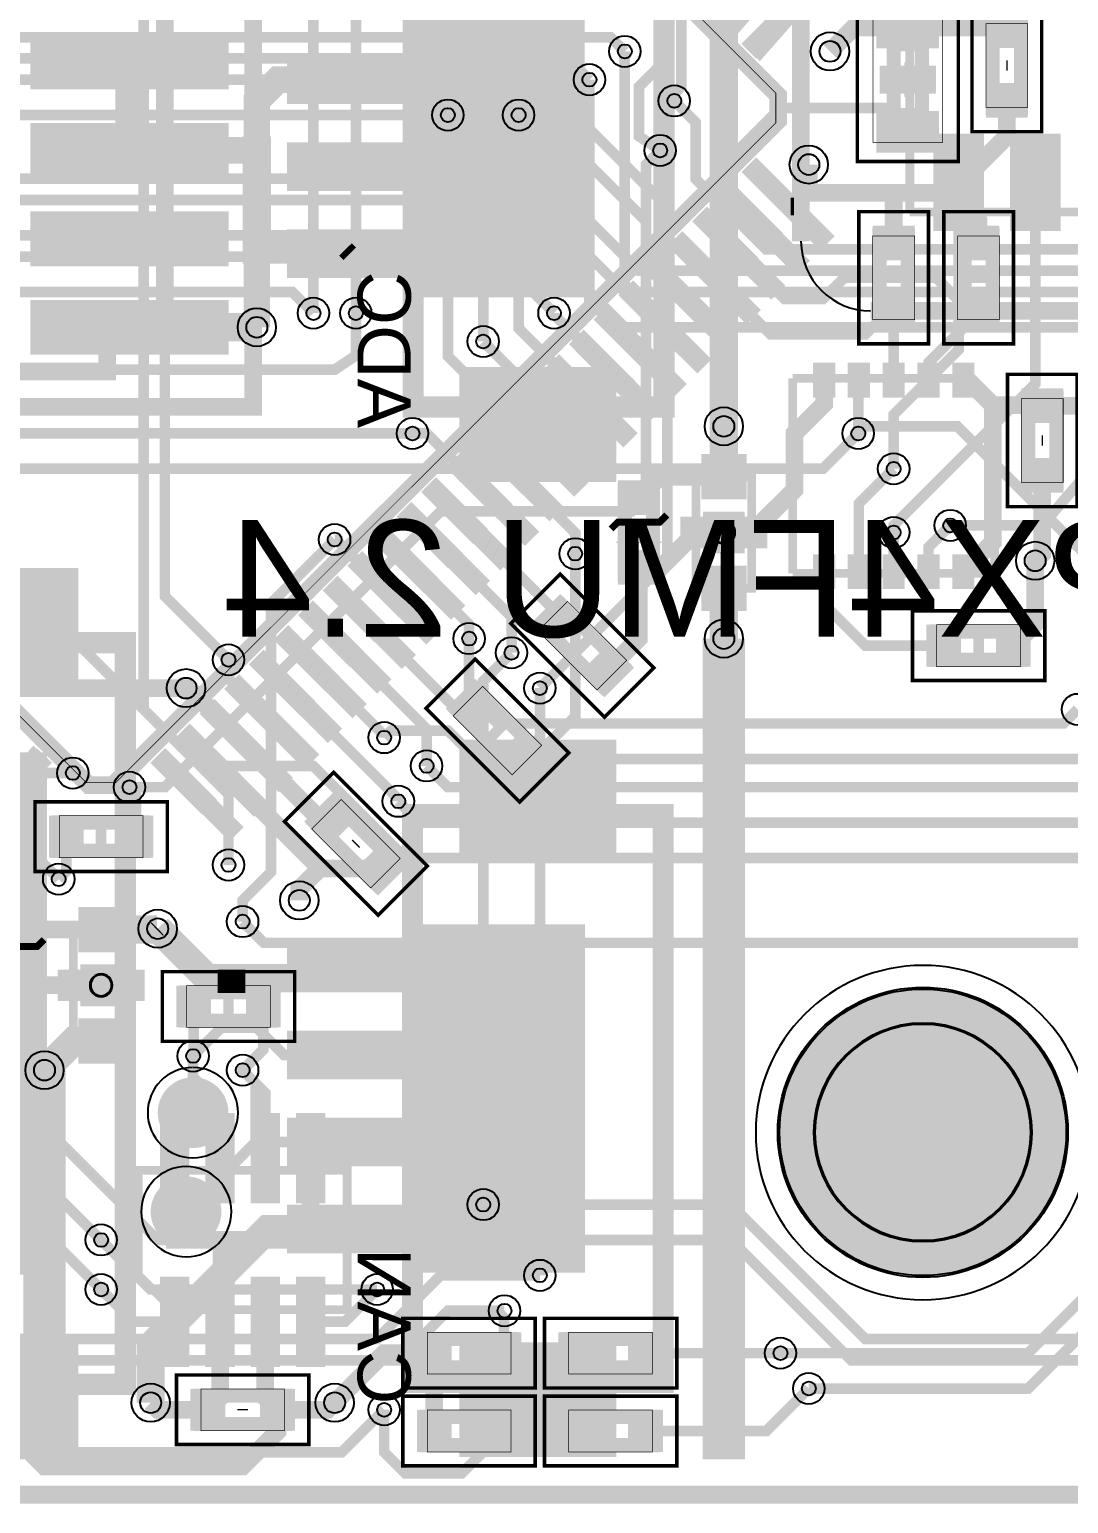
# Model space of a CAD drawing. Extents: x -347 to 2944, y -33 to 1648.
# Drawn here: x 1464 to 2051, y -5 to 828 of the extents above; entities that cross this region are included whole.
import ezdxf

# ---------------------------------------------------------------- set-up
doc = ezdxf.new("R2010")
doc.units = 9
for name, color, linetype, true_color in [('BoardOutline', 7, 'Continuous', 0xff00ff), ('BottomLayer', 7, 'Continuous', 0x0000ff), ('BottomPasteMaskLayer', 7, 'Continuous', 0x800000), ('BottomSilkLayer', 7, 'Continuous', 0x808000), ('BottomSolderMaskLayer', 7, 'Continuous', 0xaa00ff), ('Document', 7, 'Continuous', 0xffffff), ('Hole', 7, 'Continuous', 0x222222), ('Inner2', 7, 'Continuous', 0x008000), ('Inner3', 7, 'Continuous', 0x00ff00), ('Inner4', 7, 'Continuous', 0x000080), ('Multi-Layer', 7, 'Continuous', 0xc0c0c0), ('TopLayer', 7, 'Continuous', 0xff0000), ('TopPasteMaskLayer', 7, 'Continuous', 0x808080), ('TopSilkLayer', 7, 'Continuous', 0xffff00), ('TopSolderMaskLayer', 7, 'Continuous', 0x800080)]:
    doc.layers.add(name, color=color, linetype=linetype, true_color=true_color)
doc.styles.get("Standard").update_dxf_attribs({"font": 'arial.ttf'})

msp = doc.modelspace()

# ---------------------------------------------------------------- hatches: boundary and pattern name
at = {"layer": 'BottomLayer'}
for points in [[(1575, 795.5), (1465, 795.5), (1465, 824.5), (1575, 824.5)], [(1680, 813.78), (1680, 786.22), (1609.13, 786.22), (1609.13, 813.78)], [(1575, 745.5), (1465, 745.5), (1465, 774.5), (1575, 774.5)], [(1974.91, 716.34), (1974.91, 767.52), (2002.47, 767.52), (2002.47, 716.34)], [(2018.22, 716.34), (2018.22, 767.52), (2045.78, 767.52), (2045.78, 716.34)], [(1680, 764.57), (1680, 737.01), (1609.13, 737.01), (1609.13, 764.57)], [(1575, 695.5), (1465, 695.5), (1465, 724.5), (1575, 724.5)], [(1680, 715.35), (1680, 687.79), (1609.13, 687.79), (1609.13, 715.35)], [(1575, 645.5), (1465, 645.5), (1465, 674.5), (1575, 674.5)], [(1794.17, 573.62), (1707.56, 573.62), (1707.56, 636.62), (1794.17, 636.62)], [(1490.16, 460), (1403.56, 460), (1403.56, 522.99), (1490.16, 522.99)], [(1794.17, 362.78), (1707.56, 362.78), (1707.56, 425.77), (1794.17, 425.77)], [(1680, 311.6), (1680, 284.04), (1609.13, 284.04), (1609.13, 311.6)], [(1680, 262.39), (1680, 234.83), (1609.13, 234.83), (1609.13, 262.39)], [(1556, 196), (1553.59, 196.15), (1551.21, 196.58), (1548.9, 197.3), (1546.7, 198.29), (1544.64, 199.54), (1542.73, 201.03), (1541.03, 202.74), (1539.54, 204.64), (1538.29, 206.71), (1537.3, 208.91), (1536.58, 211.21), (1536.14, 213.59), (1536, 216), (1536, 216), (1536.14, 218.41), (1536.58, 220.79), (1537.3, 223.09), (1538.29, 225.29), (1539.54, 227.36), (1541.03, 229.26), (1542.73, 230.97), (1544.64, 232.46), (1546.7, 233.71), (1548.9, 234.7), (1551.21, 235.42), (1553.59, 235.85), (1556, 236), (1556, 236), (1558.41, 235.85), (1560.78, 235.42), (1563.09, 234.7), (1565.29, 233.71), (1567.36, 232.46), (1569.26, 230.97), (1570.97, 229.26), (1572.46, 227.36), (1573.71, 225.29), (1574.7, 223.09), (1575.42, 220.79), (1575.85, 218.41), (1576, 216), (1576, 216), (1575.85, 213.59), (1575.42, 211.21), (1574.7, 208.91), (1573.71, 206.71), (1572.46, 204.64), (1570.97, 202.74), (1569.26, 201.03), (1567.36, 199.54), (1565.29, 198.29), (1563.09, 197.3), (1560.78, 196.58), (1558.41, 196.15), (1556, 196)], [(1680, 213.17), (1680, 185.61), (1609.13, 185.61), (1609.13, 213.17)], [(1552, 180), (1554.41, 179.85), (1556.78, 179.42), (1559.09, 178.7), (1561.29, 177.71), (1563.36, 176.46), (1565.26, 174.97), (1566.97, 173.26), (1568.46, 171.36), (1569.71, 169.29), (1570.7, 167.09), (1571.42, 164.79), (1571.85, 162.41), (1572, 160), (1572, 160), (1571.85, 157.59), (1571.42, 155.21), (1570.7, 152.91), (1569.71, 150.71), (1568.46, 148.64), (1566.97, 146.74), (1565.26, 145.03), (1563.36, 143.54), (1561.29, 142.29), (1559.09, 141.3), (1556.78, 140.58), (1554.41, 140.15), (1552, 140), (1552, 140), (1549.59, 140.15), (1547.21, 140.58), (1544.9, 141.3), (1542.7, 142.29), (1540.64, 143.54), (1538.73, 145.03), (1537.03, 146.74), (1535.54, 148.64), (1534.29, 150.71), (1533.3, 152.91), (1532.58, 155.21), (1532.14, 157.59), (1532, 160), (1532, 160), (1532.14, 162.41), (1532.58, 164.79), (1533.3, 167.09), (1534.29, 169.29), (1535.54, 171.36), (1537.03, 173.26), (1538.73, 174.97), (1540.64, 176.46), (1542.7, 177.71), (1544.9, 178.7), (1547.21, 179.42), (1549.59, 179.85), (1552, 180)], [(1680, 163.96), (1680, 136.4), (1609.13, 136.4), (1609.13, 163.96)], [(1490.16, 21.02), (1403.56, 21.02), (1403.56, 84), (1490.16, 84)], [(1794.17, 22.23), (1707.56, 22.23), (1707.56, 85.22), (1794.17, 85.22)]]:
    msp.add_hatch(color=256, dxfattribs=at).paths.add_polyline_path(points)
at = {"layer": 'BottomPasteMaskLayer'}
for points in [[(1575, 795.5), (1465, 795.5), (1465, 824.5), (1575, 824.5)], [(1575, 745.5), (1465, 745.5), (1465, 774.5), (1575, 774.5)], [(1974.91, 716.34), (1974.91, 767.52), (2002.47, 767.52), (2002.47, 716.34)], [(2018.22, 716.34), (2018.22, 767.52), (2045.78, 767.52), (2045.78, 716.34)], [(1575, 695.5), (1465, 695.5), (1465, 724.5), (1575, 724.5)], [(1575, 645.5), (1465, 645.5), (1465, 674.5), (1575, 674.5)], [(1794.17, 573.62), (1707.56, 573.62), (1707.56, 636.62), (1794.17, 636.62)], [(1490.16, 460), (1403.56, 460), (1403.56, 522.99), (1490.16, 522.99)], [(1794.17, 362.78), (1707.56, 362.78), (1707.56, 425.77), (1794.17, 425.77)], [(1490.16, 21.02), (1403.56, 21.02), (1403.56, 84), (1490.16, 84)], [(1794.17, 22.23), (1707.56, 22.23), (1707.56, 85.22), (1794.17, 85.22)]]:
    msp.add_hatch(color=256, dxfattribs=at).paths.add_polyline_path(points)
at = {"layer": 'BottomSolderMaskLayer'}
for points in [[(1576, 794.5), (1464, 794.5), (1464, 825.5), (1576, 825.5)], [(1576, 744.5), (1464, 744.5), (1464, 775.5), (1576, 775.5)], [(1974.37, 714.48), (1974.37, 769.38), (2003.01, 769.38), (2003.01, 714.48)], [(2017.68, 714.48), (2017.68, 769.38), (2046.32, 769.38), (2046.32, 714.48)], [(1576, 694.5), (1464, 694.5), (1464, 725.5), (1576, 725.5)], [(1576, 644.5), (1464, 644.5), (1464, 675.5), (1576, 675.5)], [(1795.16, 572.62), (1706.56, 572.62), (1706.56, 637.62), (1795.16, 637.62)], [(1844.18, 532.17), (1844.18, 555.83), (1867.83, 555.83), (1867.83, 532.17)], [(1491.16, 458.99), (1402.56, 458.99), (1402.56, 523.99), (1491.16, 523.99)], [(1795.16, 361.78), (1706.56, 361.78), (1706.56, 426.77), (1795.16, 426.77)], [(1492.17, 276.18), (1492.17, 299.83), (1515.82, 299.83), (1515.82, 276.18)], [(1886.47, 204.85, 1), (2050.53, 204.85, 1)], [(1491.16, 20.01), (1402.56, 20.01), (1402.56, 85), (1491.16, 85)], [(1795.16, 21.22), (1706.56, 21.22), (1706.56, 86.22), (1795.16, 86.22)]]:
    msp.add_hatch(color=256, dxfattribs=at).paths.add_polyline_path(points)
at = {"layer": 'Document'}
for points in [[(1683.93, 923.03), (1683.93, 676.97), (1777.24, 676.97), (1777.24, 923.03)], [(1860.34, 825.76), (1889.56, 854.98), (1881.21, 863.34), (1851.98, 834.11)], [(1874.26, 811.84), (1903.48, 841.06), (1895.13, 849.42), (1865.9, 820.19)], [(2028, 824), (2028, 836), (2004, 836), (2004, 824)], [(1972, 816), (1972, 828), (1948, 828), (1948, 816)], [(1972, 816), (1972, 828), (1948, 828), (1948, 816)], [(1976, 792), (1976, 808), (1944, 808), (1944, 792)], [(1971.81, 792.13), (1971.81, 807.87), (1948.19, 807.87), (1948.19, 792.13)], [(2028, 780), (2028, 792), (2004, 792), (2004, 780)], [(1972, 772), (1972, 784), (1948, 784), (1948, 772)], [(1895.13, 718.58), (1903.48, 726.93), (1874.26, 756.16), (1865.9, 747.8)], [(1881.21, 704.66), (1889.56, 713.01), (1860.34, 742.24), (1851.98, 733.89)], [(1867.29, 690.74), (1875.64, 699.1), (1846.42, 728.32), (1838.06, 719.96)], [(1853.37, 676.82), (1861.72, 685.17), (1832.5, 714.4), (1824.15, 706.05)], [(1964, 704), (1964, 716), (1940, 716), (1940, 704)], [(2012, 704), (2012, 716), (1988, 716), (1988, 704)], [(1839.45, 662.9), (1847.81, 671.26), (1818.58, 700.48), (1810.22, 692.12)], [(1825.53, 648.98), (1833.88, 657.33), (1804.66, 686.56), (1796.31, 678.21)], [(1811.61, 635.06), (1819.97, 643.42), (1790.74, 672.64), (1782.38, 664.29)], [(1964, 660), (1964, 672), (1940, 672), (1940, 660)], [(2012, 660), (2012, 672), (1988, 672), (1988, 660)], [(1797.69, 621.14), (1806.05, 629.5), (1776.82, 658.72), (1768.47, 650.37)], [(1783.77, 607.22), (1792.13, 615.58), (1762.9, 644.8), (1754.55, 636.45)], [(1769.85, 593.31), (1778.21, 601.66), (1748.98, 630.88), (1740.63, 622.53)], [(1755.93, 579.38), (1764.29, 587.74), (1735.06, 616.97), (1726.71, 608.61)], [(2024, 624), (2024, 612), (2048, 612), (2048, 624)], [(1742.02, 565.47), (1750.37, 573.82), (1721.14, 603.04), (1712.79, 594.69)], [(1728.09, 551.54), (1736.45, 559.9), (1707.23, 589.13), (1698.87, 580.77)], [(1714.18, 537.63), (1722.53, 545.98), (1693.3, 575.2), (1684.95, 566.85)], [(2024, 580), (2024, 568), (2048, 568), (2048, 580)], [(1796, 572), (1796, 560), (1820, 560), (1820, 572)], [(1700.25, 523.71), (1708.61, 532.06), (1679.39, 561.29), (1671.03, 552.93)], [(1686.34, 509.79), (1694.69, 518.14), (1665.46, 547.37), (1657.11, 539.01)], [(1672.42, 495.87), (1680.77, 504.22), (1651.55, 533.45), (1643.19, 525.09)], [(1796, 528), (1796, 516), (1820, 516), (1820, 528)], [(1658.5, 481.95), (1666.85, 490.3), (1637.63, 519.53), (1629.27, 511.18)], [(1644.58, 468.03), (1652.93, 476.39), (1623.71, 505.61), (1615.35, 497.25)], [(1747.71, 491.31), (1756.2, 482.83), (1773.17, 499.8), (1764.68, 508.28)], [(1984, 492), (1972, 492), (1972, 468), (1984, 468)], [(2028, 492), (2016, 492), (2016, 468), (2028, 468)], [(1630.66, 454.11), (1639.01, 462.46), (1609.79, 491.69), (1601.44, 483.34)], [(1616.74, 440.19), (1625.1, 448.55), (1595.87, 477.77), (1587.51, 469.41)], [(1778.82, 460.2), (1787.31, 451.71), (1804.28, 468.69), (1795.8, 477.17)], [(1602.82, 426.27), (1611.17, 434.62), (1581.95, 463.85), (1573.6, 455.5)], [(1699.71, 443.31), (1708.2, 434.83), (1725.17, 451.8), (1716.68, 460.28)], [(1588.9, 412.35), (1597.26, 420.71), (1568.03, 449.93), (1559.67, 441.58)], [(1574.98, 398.43), (1583.33, 406.79), (1554.11, 436.01), (1545.76, 427.66)], [(1730.82, 412.2), (1739.31, 403.71), (1756.28, 420.69), (1747.8, 429.17)], [(1379.93, 419.64), (1379.93, 124.36), (1473.44, 124.36), (1473.44, 419.64)], [(1446.93, 384.51), (1476.16, 413.74), (1467.8, 422.09), (1438.58, 392.87)], [(1561.06, 384.51), (1569.42, 392.87), (1540.19, 422.09), (1531.84, 413.74)], [(1619.71, 379.31), (1628.2, 370.83), (1645.17, 387.8), (1636.68, 396.28)], [(1476, 360), (1488, 360), (1488, 384), (1476, 384)], [(1520, 360), (1532, 360), (1532, 384), (1520, 384)], [(1650.83, 348.2), (1659.31, 339.72), (1676.28, 356.69), (1667.8, 365.17)], [(1444, 332), (1444, 320), (1468, 320), (1468, 332)], [(1683.93, 322.42), (1683.93, 125.57), (1777.44, 125.57), (1777.44, 322.42)], [(1444, 288), (1444, 276), (1468, 276), (1468, 288)], [(1548, 264), (1560, 264), (1560, 288), (1548, 288)], [(1592, 264), (1604, 264), (1604, 288), (1592, 288)], [(1696, 92), (1684, 92), (1684, 68), (1696, 68)], [(1740, 92), (1728, 92), (1728, 68), (1740, 68)], [(1764, 68), (1776, 68), (1776, 92), (1764, 92)], [(1808, 68), (1820, 68), (1820, 92), (1808, 92)], [(1568, 60), (1556, 60), (1556, 36), (1568, 36)], [(1612, 60), (1600, 60), (1600, 36), (1612, 36)], [(1696, 48), (1684, 48), (1684, 24), (1696, 24)], [(1740, 48), (1728, 48), (1728, 24), (1740, 24)], [(1764, 24), (1776, 24), (1776, 48), (1764, 48)], [(1808, 24), (1820, 24), (1820, 48), (1808, 48)]]:
    msp.add_hatch(color=256, dxfattribs=at).paths.add_polyline_path(points)
at = {"layer": 'Multi-Layer'}
for points in [[(1845.18, 533.18), (1845.18, 554.83), (1866.83, 554.83), (1866.83, 533.18)], [(1493.17, 277.18), (1493.17, 298.82), (1514.82, 298.82), (1514.82, 277.18)], [(1887.47, 204.85, 1), (2049.53, 204.85, 1)]]:
    msp.add_hatch(color=256, dxfattribs=at).paths.add_polyline_path(points)
at = {"layer": 'TopLayer'}
for points in [[(1868.82, 822.84), (1910.58, 864.6), (1918.65, 856.52), (1876.9, 814.76)], [(1942.28, 817.71), (1942.28, 841.34), (1977.71, 841.34), (1977.71, 817.71)], [(2004.18, 817.84), (2004.18, 837.53), (2027.81, 837.53), (2027.81, 817.84)], [(2004.18, 778.47), (2004.18, 798.16), (2027.81, 798.16), (2027.81, 778.47)], [(1942.28, 758.66), (1942.28, 782.28), (1977.71, 782.28), (1977.71, 758.66)], [(1868.82, 745.16), (1876.9, 753.24), (1918.66, 711.48), (1910.58, 703.41)], [(1854.9, 731.24), (1862.98, 739.32), (1904.74, 697.56), (1896.66, 689.49)], [(1840.99, 717.32), (1849.06, 725.4), (1890.82, 683.64), (1882.74, 675.57)], [(1940.19, 697.84), (1940.19, 717.53), (1963.81, 717.53), (1963.81, 697.84)], [(1988.19, 697.84), (1988.19, 717.53), (2011.81, 717.53), (2011.81, 697.84)], [(1827.07, 703.41), (1835.14, 711.48), (1876.9, 669.72), (1868.82, 661.65)], [(1813.15, 689.49), (1821.22, 697.56), (1862.98, 655.8), (1854.9, 647.73)], [(1799.23, 675.57), (1807.3, 683.64), (1849.06, 641.88), (1840.99, 633.81)], [(1940.19, 658.47), (1940.19, 678.16), (1963.81, 678.16), (1963.81, 658.47)], [(1988.18, 658.47), (1988.18, 678.16), (2011.81, 678.16), (2011.81, 658.47)], [(1785.31, 661.65), (1793.38, 669.72), (1835.14, 627.96), (1827.07, 619.89)], [(1771.39, 647.73), (1779.46, 655.8), (1821.22, 614.04), (1813.15, 605.97)], [(1757.47, 633.81), (1765.54, 641.88), (1807.3, 600.12), (1799.23, 592.05)], [(1918.93, 620.29), (1906.33, 620.29), (1906.33, 639.98), (1918.93, 639.98)], [(1938.61, 620.29), (1926.01, 620.29), (1926.01, 639.98), (1938.61, 639.98)], [(1958.3, 620.29), (1945.7, 620.29), (1945.7, 639.98), (1958.3, 639.98)], [(1977.98, 620.29), (1965.38, 620.29), (1965.38, 639.98), (1977.98, 639.98)], [(1997.67, 620.29), (1985.07, 620.29), (1985.07, 639.98), (1997.67, 639.98)], [(1743.55, 619.89), (1751.62, 627.96), (1793.38, 586.2), (1785.31, 578.13)], [(2047.81, 625.53), (2047.81, 605.84), (2024.18, 605.84), (2024.18, 625.53)], [(1729.63, 605.97), (1737.7, 614.04), (1779.46, 572.28), (1771.39, 564.21)], [(1715.71, 592.05), (1723.78, 600.12), (1765.54, 558.37), (1757.47, 550.29)], [(1701.79, 578.13), (1709.86, 586.2), (1751.62, 544.45), (1743.55, 536.37)], [(1844.19, 563.68), (1844.19, 587.3), (1867.81, 587.3), (1867.81, 563.68)], [(2047.81, 586.16), (2047.81, 566.47), (2024.18, 566.47), (2024.18, 586.16)], [(1687.87, 564.21), (1695.95, 572.28), (1737.7, 530.53), (1729.63, 522.45)], [(1819.81, 573.53), (1819.81, 553.84), (1796.19, 553.84), (1796.19, 573.53)], [(1673.95, 550.29), (1682.03, 558.37), (1723.78, 516.61), (1715.71, 508.53)], [(1832.38, 536.12), (1832.38, 551.88), (1848.12, 551.88), (1848.12, 536.12)], [(1863.87, 536.12), (1863.87, 551.88), (1879.62, 551.88), (1879.62, 536.12)], [(1660.03, 536.37), (1668.11, 544.45), (1709.86, 502.69), (1701.79, 494.61)], [(1819.81, 534.16), (1819.81, 514.47), (1796.19, 514.47), (1796.19, 534.16)], [(1646.11, 522.45), (1654.19, 530.53), (1695.95, 488.77), (1687.87, 480.69)], [(1918.93, 512.02), (1906.33, 512.02), (1906.33, 531.71), (1918.93, 531.71)], [(1938.61, 512.02), (1926.01, 512.02), (1926.01, 531.71), (1938.61, 531.71)], [(1958.3, 512.02), (1945.7, 512.02), (1945.7, 531.71), (1958.3, 531.71)], [(1977.98, 512.02), (1965.38, 512.02), (1965.38, 531.71), (1977.98, 531.71)], [(1997.67, 512.02), (1985.07, 512.02), (1985.07, 531.71), (1997.67, 531.71)], [(1844.19, 500.69), (1844.19, 524.31), (1867.81, 524.31), (1867.81, 500.69)], [(1632.19, 508.53), (1640.27, 516.61), (1682.03, 474.85), (1673.95, 466.78)], [(1763.47, 509.23), (1777.39, 495.31), (1760.69, 478.61), (1746.77, 492.53)], [(1618.28, 494.61), (1626.35, 502.69), (1668.11, 460.93), (1660.03, 452.86)], [(1990.15, 468.19), (1970.47, 468.19), (1970.47, 491.81), (1990.15, 491.81)], [(2029.52, 468.19), (2009.84, 468.19), (2009.84, 491.81), (2029.52, 491.81)], [(1604.36, 480.69), (1612.43, 488.77), (1654.19, 447.01), (1646.11, 438.94)], [(1791.31, 481.39), (1805.23, 467.47), (1788.52, 450.77), (1774.6, 464.69)], [(1590.44, 466.78), (1598.51, 474.85), (1640.27, 433.09), (1632.19, 425.02)], [(1576.52, 452.86), (1584.59, 460.93), (1626.35, 419.17), (1618.28, 411.1)], [(1715.47, 461.23), (1729.39, 447.31), (1712.69, 430.61), (1698.77, 444.53)], [(1562.6, 438.94), (1570.67, 447.01), (1612.43, 405.25), (1604.36, 397.18)], [(1743.31, 433.39), (1757.23, 419.47), (1740.52, 402.77), (1726.6, 416.69)], [(1548.68, 425.02), (1556.75, 433.09), (1598.51, 391.33), (1590.44, 383.26)], [(1423.4, 377.42), (1465.16, 419.17), (1473.23, 411.1), (1431.48, 369.35)], [(1534.76, 411.1), (1542.83, 419.17), (1584.59, 377.41), (1576.52, 369.34)], [(1635.47, 397.23), (1649.39, 383.31), (1632.69, 366.61), (1618.77, 380.53)], [(1474.47, 383.81), (1494.15, 383.81), (1494.15, 360.19), (1474.47, 360.19)], [(1513.84, 383.81), (1533.52, 383.81), (1533.52, 360.19), (1513.84, 360.19)], [(1663.31, 369.39), (1677.23, 355.47), (1660.52, 338.77), (1646.6, 352.69)], [(1467.81, 333.53), (1467.81, 313.84), (1444.19, 313.84), (1444.19, 333.53)], [(1492.19, 307.69), (1492.19, 331.31), (1515.81, 331.31), (1515.81, 307.69)], [(1467.81, 294.16), (1467.81, 274.47), (1444.19, 274.47), (1444.19, 294.16)], [(1480.38, 280.12), (1480.38, 295.88), (1496.12, 295.88), (1496.12, 280.12)], [(1511.87, 280.12), (1511.87, 295.88), (1527.62, 295.88), (1527.62, 280.12)], [(1546.47, 287.81), (1566.15, 287.81), (1566.15, 264.19), (1546.47, 264.19)], [(1585.84, 287.81), (1605.52, 287.81), (1605.52, 264.19), (1585.84, 264.19)], [(1492.19, 244.69), (1492.19, 268.31), (1515.81, 268.31), (1515.81, 244.69)], [(1553.88, 164.67), (1537.34, 164.67), (1537.34, 215.85), (1553.88, 215.85)], [(1579.47, 164.67), (1562.93, 164.67), (1562.93, 215.85), (1579.47, 215.85)], [(1605.06, 164.67), (1588.52, 164.67), (1588.52, 215.85), (1605.06, 215.85)], [(1630.65, 164.67), (1614.11, 164.67), (1614.11, 215.85), (1630.65, 215.85)], [(1537.34, 123.33), (1553.88, 123.33), (1553.88, 72.15), (1537.34, 72.15)], [(1562.93, 123.33), (1579.47, 123.33), (1579.47, 72.15), (1562.93, 72.15)], [(1588.52, 123.33), (1605.06, 123.33), (1605.06, 72.15), (1588.52, 72.15)], [(1614.11, 123.33), (1630.65, 123.33), (1630.65, 72.15), (1614.11, 72.15)], [(1702.15, 68.19), (1682.47, 68.19), (1682.47, 91.81), (1702.15, 91.81)], [(1741.52, 68.19), (1721.84, 68.19), (1721.84, 91.81), (1741.52, 91.81)], [(1762.47, 91.81), (1782.15, 91.81), (1782.15, 68.19), (1762.47, 68.19)], [(1801.84, 91.81), (1821.52, 91.81), (1821.52, 68.19), (1801.84, 68.19)], [(1574.15, 36.19), (1554.47, 36.19), (1554.47, 59.81), (1574.15, 59.81)], [(1613.52, 36.19), (1593.84, 36.19), (1593.84, 59.81), (1613.52, 59.81)], [(1702.15, 24.19), (1682.47, 24.19), (1682.47, 47.81), (1702.15, 47.81)], [(1741.52, 24.19), (1721.84, 24.19), (1721.84, 47.81), (1741.52, 47.81)], [(1762.47, 47.81), (1782.15, 47.81), (1782.15, 24.19), (1762.47, 24.19)], [(1801.84, 47.81), (1821.52, 47.81), (1821.52, 24.19), (1801.84, 24.19)]]:
    msp.add_hatch(color=256, dxfattribs=at).paths.add_polyline_path(points)
at = {"layer": 'TopPasteMaskLayer'}
for points in [[(1868.82, 822.84), (1910.58, 864.6), (1918.65, 856.52), (1876.9, 814.76)], [(1844.19, 563.68), (1844.19, 587.3), (1867.81, 587.3), (1867.81, 563.68)], [(1832.38, 536.12), (1832.38, 551.88), (1848.12, 551.88), (1848.12, 536.12)], [(1863.87, 536.12), (1863.87, 551.88), (1879.62, 551.88), (1879.62, 536.12)], [(1844.19, 500.69), (1844.19, 524.31), (1867.81, 524.31), (1867.81, 500.69)], [(1576.52, 452.86), (1584.59, 460.93), (1626.35, 419.17), (1618.28, 411.1)], [(1423.4, 377.42), (1465.16, 419.17), (1473.23, 411.1), (1431.48, 369.35)], [(1492.19, 307.69), (1492.19, 331.31), (1515.81, 331.31), (1515.81, 307.69)], [(1480.38, 280.12), (1480.38, 295.88), (1496.12, 295.88), (1496.12, 280.12)], [(1511.87, 280.12), (1511.87, 295.88), (1527.62, 295.88), (1527.62, 280.12)], [(1492.19, 244.69), (1492.19, 268.31), (1515.81, 268.31), (1515.81, 244.69)]]:
    msp.add_hatch(color=256, dxfattribs=at).paths.add_polyline_path(points)
at = {"layer": 'TopSilkLayer'}
for points in [[(1963.81, 685), (1963.81, 691), (1940.19, 691), (1940.19, 685)], [(2011.81, 685), (2011.81, 691), (1988.19, 691), (1988.19, 685)], [(2003, 491.81), (1997, 491.81), (1997, 468.19), (2003, 468.19)], [(1765.52, 473.77), (1769.77, 469.53), (1786.47, 486.23), (1782.23, 490.47)], [(1717.52, 425.77), (1721.77, 421.53), (1738.47, 438.23), (1734.23, 442.47)], [(1501, 360.19), (1507, 360.19), (1507, 383.81), (1501, 383.81)], [(1573, 264.19), (1579, 264.19), (1579, 287.81), (1573, 287.81)], [(1715, 91.81), (1709, 91.81), (1709, 68.19), (1715, 68.19)], [(1789, 68.19), (1795, 68.19), (1795, 91.81), (1789, 91.81)], [(1715, 47.81), (1709, 47.81), (1709, 24.19), (1715, 24.19)], [(1789, 24.19), (1795, 24.19), (1795, 47.81), (1789, 47.81)]]:
    msp.add_hatch(color=256, dxfattribs=at).paths.add_polyline_path(points)
at = {"layer": 'TopSolderMaskLayer'}
for points in [[(1854.06, 833.81), (1897.23, 882.88), (1905.58, 873.39), (1862.41, 824.32)], [(1867.98, 819.89), (1911.15, 868.96), (1919.5, 859.47), (1876.33, 810.4)], [(1843.19, 562.68), (1843.19, 588.3), (1868.81, 588.3), (1868.81, 562.68)], [(1831.38, 535.12), (1831.38, 552.88), (1849.12, 552.88), (1849.12, 535.12)], [(1844.18, 532.17), (1844.18, 555.83), (1867.83, 555.83), (1867.83, 532.17)], [(1862.87, 535.12), (1862.87, 552.88), (1880.62, 552.88), (1880.62, 535.12)], [(1843.19, 499.69), (1843.19, 525.31), (1868.81, 525.31), (1868.81, 499.69)], [(1575.52, 453.54), (1583.91, 461.93), (1627.35, 418.49), (1618.96, 410.1)], [(1422.56, 374.47), (1465.73, 423.54), (1474.08, 414.05), (1430.91, 364.98)], [(1491.19, 306.69), (1491.19, 332.31), (1516.81, 332.31), (1516.81, 306.69)], [(1479.38, 279.12), (1479.38, 296.88), (1497.12, 296.88), (1497.12, 279.12)], [(1492.17, 276.18), (1492.17, 299.83), (1515.82, 299.83), (1515.82, 276.18)], [(1510.87, 279.12), (1510.87, 296.88), (1528.62, 296.88), (1528.62, 279.12)], [(1886.47, 204.85, 1), (2050.53, 204.85, 1)], [(1491.19, 243.69), (1491.19, 269.31), (1516.81, 269.31), (1516.81, 243.69)]]:
    msp.add_hatch(color=256, dxfattribs=at).paths.add_polyline_path(points)

# ---------------------------------------------------------------- linework, layer by layer
at = {"layer": 'BoardOutline', "const_width": 10}
msp.add_lwpolyline([(2728.34, 0), (1074.8, 0)], dxfattribs=at)
at = {"layer": 'BottomLayer'}
for points, const_width in [([(1856, 604), (1856, 896), (1812, 940), (1752, 940), (1704, 892), (1650.99, 892), (1644.56, 898.42)], 16), ([(1644.56, 849.21), (1702.78, 849.21), (1824, 728), (1824, 528), (1752, 456)], 6), ([(1520, 810), (1520, 760)], 16), ([(1644.56, 800), (1604, 800), (1592, 788), (1592, 768)], 15), ([(1642.14, 704), (1592, 704), (1592, 760), (1592, 768)], 16), ([(1520, 760), (1592, 760)], 15), ([(1644.56, 750.79), (1781.21, 750.79), (1812, 720), (1812, 564), (1804, 556), (1696, 556), (1540, 400), (1520, 400)], 6), ([(1952, 544), (1952, 548), (2032, 628), (2032, 741.93)], 6), ([(1952, 580), (1952, 610.61), (1988.69, 647.31), (1988.69, 741.93)], 6), ([(1984, 548), (2036, 548), (2084, 604), (2084, 644), (2076, 652), (2076, 741.23), (2075.3, 741.93)], 6), ([(1592, 660), (1592, 704)], 15), ([(1644.56, 701.57), (1642.14, 704)], 10), ([(1592, 660), (1520, 660)], 16), ([(1480, 348), (1384, 444), (1384, 532)], 6), ([(1638.74, 292), (1564, 292), (1558.18, 297.82), (1536, 320)], 16), ([(1644.56, 297.82), (1638.74, 292)], 10), ([(1556, 216), (1556, 248), (1572, 264), (1592, 264), (1607.39, 248.61), (1644.56, 248.61)], 6), ([(1888, 80), (2028, 80), (2196.6, 248.61), (2236.56, 248.61)], 6), ([(1591.39, 199.39), (1591.39, 232.61), (1584, 240)], 6), ([(1644.56, 199.39), (1591.39, 199.39), (1552, 160)], 6), ([(2236.56, 199.39), (2167.39, 199.39), (2028, 60), (1904, 60)], 6), ([(1644.56, 150.18), (1598.18, 150.18), (1532, 84), (1532, 52)], 16)]:
    msp.add_lwpolyline(points, dxfattribs=dict(at, const_width=const_width))
at = {"layer": 'BottomSilkLayer'}
for points, const_width in [([(1822.12, 985.04), (1822.12, 614.96), (1680.39, 614.96), (1680.39, 985.04), (1822.12, 985.04)], 12), ([(1590, 905), (1290, 905), (1290, 615), (1590, 615), (1590, 905)], 10), ([(1517.73, 481.64), (1517.73, 62.35), (1376, 62.35), (1376, 481.64), (1517.73, 481.64)], 12), ([(1821.73, 384.43), (1821.73, 63.57), (1680, 63.57), (1680, 384.43), (1821.73, 384.43)], 12)]:
    msp.add_lwpolyline(points, close=True, dxfattribs=dict(at, const_width=const_width))
for points, const_width in [([(1899.6, 708.66), (1899.6, 895.67)], 10), ([(1961.13, 874.8), (1961.13, 725.2)], 5), ([(2125.98, 669.29), (1938.97, 669.29)], 10)]:
    msp.add_lwpolyline(points, dxfattribs=dict(at, const_width=const_width))
for centre, radius, start, end in [((1938.97, 708.66), 39.37, 180, 270), ((1968.5, 204.74), 94.49, 0.06973, 359.93027), ((1555.86, 216), 25.53, 90.3142, 89.6858), ((1552.14, 160), 25.53, 270.30298, 270)]:
    msp.add_arc(centre, radius, start, end, dxfattribs=at)
at = {"layer": 'BottomSolderMaskLayer'}
for points in [[(1849.54, 543.99), (1849.54, 544.01)], [(1862.46, 543.99), (1862.46, 544.01)], [(1497.54, 287.99), (1497.54, 288.01)], [(1510.46, 287.99), (1510.46, 288.01)], [(1968.51, 266.62), (1968.49, 266.62)], [(1968.51, 143.08), (1968.49, 143.08)]]:
    msp.add_lwpolyline(points, close=True, dxfattribs=at)
msp.add_circle((1968.5, 204.85), 82.03, dxfattribs=at)
for centre, radius, start, end in [((1856, 543.99), 6.46, 360, 180), ((1856, 544.01), 6.46, 180, 360), ((1504, 287.99), 6.46, 360, 180), ((1504, 288.01), 6.46, 180, 360), ((1968.49, 204.85), 61.77, 90, 270), ((1968.51, 204.85), 61.77, 270, 90)]:
    msp.add_arc(centre, radius, start, end, dxfattribs=at)
at = {"layer": 'Document'}
for points, const_width in [([(1133.74, 764.51), (1133.74, 803.49), (1495.65, 1165.39), (1512.35, 1165.39), (1885.39, 792.35), (1885.39, 775.65), (1512.35, 402.61), (1495.65, 402.61), (1133.74, 764.51)], 0.39), ([(1372.52, 885), (1372.52, 860), (1340, 860), (1340, 660), (1372.48, 660), (1372.48, 635), (1507.48, 635), (1507.48, 660), (1540, 660), (1540, 860), (1507.48, 860), (1507.48, 885), (1372.52, 885)], 10), ([(1931.45, 753.74), (1931.45, 846.26), (1988.54, 846.26), (1988.54, 753.74), (1931.45, 753.74)], 2), ([(1996.31, 770.6), (1996.31, 845.4), (2035.68, 845.4), (2035.68, 770.6), (1996.31, 770.6)], 2), ([(1940.31, 764.57), (1940.31, 835.43), (1979.68, 835.43), (1979.68, 764.57), (1940.31, 764.57)], 0.39), ([(2004.18, 784.38), (2004.18, 831.62), (2027.81, 831.62), (2027.81, 784.38), (2004.18, 784.38)], 0.39), ([(1932.31, 650.6), (1932.31, 725.4), (1971.68, 725.4), (1971.68, 650.6), (1932.31, 650.6)], 2), ([(1980.31, 650.6), (1980.31, 725.4), (2019.68, 725.4), (2019.68, 650.6), (1980.31, 650.6)], 2), ([(1940.19, 664.38), (1940.19, 711.62), (1963.81, 711.62), (1963.81, 664.38), (1940.19, 664.38)], 0.39), ([(1988.19, 664.38), (1988.19, 711.62), (2011.81, 711.62), (2011.81, 664.38), (1988.19, 664.38)], 0.39), ([(2055.68, 633.4), (2055.68, 558.6), (2016.31, 558.6), (2016.31, 633.4), (2055.68, 633.4)], 2), ([(2047.81, 619.62), (2047.81, 572.38), (2024.18, 572.38), (2024.18, 619.62), (2047.81, 619.62)], 0.39), ([(1763.47, 520.37), (1816.36, 467.47), (1788.52, 439.63), (1735.63, 492.53), (1763.47, 520.37)], 2), ([(1767.64, 505.05), (1801.05, 471.65), (1784.35, 454.94), (1750.94, 488.35), (1767.64, 505.05)], 0.39), ([(2037.4, 460.31), (1962.59, 460.31), (1962.59, 499.68), (2037.4, 499.68), (2037.4, 460.31)], 2), ([(2023.62, 468.19), (1976.37, 468.19), (1976.37, 491.81), (2023.62, 491.81), (2023.62, 468.19)], 0.39), ([(1715.47, 472.37), (1768.36, 419.47), (1740.52, 391.63), (1687.63, 444.53), (1715.47, 472.37)], 2), ([(1719.64, 457.05), (1753.05, 423.65), (1736.35, 406.94), (1702.94, 440.35), (1719.64, 457.05)], 0.39), ([(1635.47, 408.37), (1688.36, 355.47), (1660.52, 327.63), (1607.63, 380.53), (1635.47, 408.37)], 2), ([(1466.6, 391.68), (1541.4, 391.68), (1541.4, 352.31), (1466.6, 352.31), (1466.6, 391.68)], 2), ([(1639.65, 393.05), (1673.05, 359.65), (1656.35, 342.94), (1622.94, 376.35), (1639.65, 393.05)], 0.39), ([(1480.37, 383.81), (1527.62, 383.81), (1527.62, 360.19), (1480.37, 360.19), (1480.37, 383.81)], 0.39), ([(1538.6, 295.68), (1613.4, 295.68), (1613.4, 256.31), (1538.6, 256.31), (1538.6, 295.68)], 2), ([(1552.37, 287.81), (1599.62, 287.81), (1599.62, 264.19), (1552.37, 264.19), (1552.37, 287.81)], 0.39), ([(1749.4, 60.31), (1674.6, 60.31), (1674.6, 99.68), (1749.4, 99.68), (1749.4, 60.31)], 2), ([(1754.59, 99.68), (1829.4, 99.68), (1829.4, 60.31), (1754.59, 60.31), (1754.59, 99.68)], 2), ([(1735.62, 68.19), (1688.37, 68.19), (1688.37, 91.81), (1735.62, 91.81), (1735.62, 68.19)], 0.39), ([(1768.37, 91.81), (1815.62, 91.81), (1815.62, 68.19), (1768.37, 68.19), (1768.37, 91.81)], 0.39), ([(1621.4, 28.31), (1546.6, 28.31), (1546.6, 67.68), (1621.4, 67.68), (1621.4, 28.31)], 2), ([(1607.62, 36.19), (1560.37, 36.19), (1560.37, 59.81), (1607.62, 59.81), (1607.62, 36.19)], 0.39), ([(1749.4, 16.31), (1674.6, 16.31), (1674.6, 55.68), (1749.4, 55.68), (1749.4, 16.31)], 2), ([(1754.59, 55.68), (1829.4, 55.68), (1829.4, 16.31), (1754.59, 16.31), (1754.59, 55.68)], 2), ([(1735.62, 24.19), (1688.37, 24.19), (1688.37, 47.81), (1735.62, 47.81), (1735.62, 24.19)], 0.39), ([(1768.37, 47.81), (1815.62, 47.81), (1815.62, 24.19), (1768.37, 24.19), (1768.37, 47.81)], 0.39)]:
    msp.add_lwpolyline(points, close=True, dxfattribs=dict(at, const_width=const_width))
for points, const_width in [([(2008, 788), (2008, 828)], 8), ([(2024, 788), (2024, 828)], 8), ([(1952, 780), (1952, 820)], 8), ([(1968, 780), (1968, 820)], 8), ([(1961.13, 725.2), (2071.37, 725.2), (2102.86, 756.69)], 5), ([(1944, 668), (1944, 708)], 8), ([(1960, 668), (1960, 708)], 8), ([(1992, 668), (1992, 708)], 8), ([(2008, 668), (2008, 708)], 8), ([(2009.08, 613.4), (1991.37, 631.12), (1894.91, 631.12)], 5), ([(2028, 616), (2028, 576)], 8), ([(2044, 616), (2044, 576)], 8), ([(1800, 564), (1800, 524)], 8), ([(1816, 564), (1816, 524)], 8), ([(2009.08, 520.88), (1894.91, 520.88)], 5), ([(1767.51, 499.8), (1795.8, 471.51)], 8), ([(1756.2, 488.48), (1784.48, 460.2)], 8), ([(2020, 488), (1980, 488)], 8), ([(2020, 472), (1980, 472)], 8), ([(1719.51, 451.8), (1747.8, 423.51)], 8), ([(1708.2, 440.48), (1736.48, 412.2)], 8), ([(1639.51, 387.8), (1667.8, 359.51)], 8), ([(1484, 380), (1524, 380)], 8), ([(1628.2, 376.48), (1656.48, 348.2)], 8), ([(1484, 364), (1524, 364)], 8), ([(1464, 324), (1464, 284)], 8), ([(1556, 284), (1596, 284)], 8), ([(1556, 268), (1596, 268)], 8), ([(1732, 88), (1692, 88)], 8), ([(1772, 88), (1812, 88)], 8), ([(1732, 72), (1692, 72)], 8), ([(1772, 72), (1812, 72)], 8), ([(1604, 56), (1564, 56)], 8), ([(1604, 40), (1564, 40)], 8), ([(1732, 44), (1692, 44)], 8), ([(1772, 44), (1812, 44)], 8), ([(1732, 28), (1692, 28)], 8), ([(1772, 28), (1812, 28)], 8)]:
    msp.add_lwpolyline(points, dxfattribs=dict(at, const_width=const_width))
msp.add_arc((1968.5, 204.74), 94.49, 0.06973, 359.93027, dxfattribs=at)
at = {"layer": 'Hole'}
for centre, radius in [((1800, 816), 3.94), ((1916, 816), 5.91), ((1780, 800), 3.94), ((1828, 788), 3.94), ((1700, 780), 3.94), ((1740, 780), 3.94), ((1820, 760), 3.94), ((1904, 752), 5.91), ((1624, 668), 3.94), ((1648, 668), 3.94), ((1760, 668), 3.94), ((1592, 660), 5.91), ((1720, 652), 3.94), ((1856, 604), 5.91), ((1680, 600), 3.94), ((1932, 600), 3.94), ((1952, 580), 3.94), ((1984, 548), 3.94), ((1636, 540), 3.94), ((1952, 544), 3.94), ((1772, 532), 3.94), ((2032, 528), 5.91), ((1712, 484), 3.94), ((1856, 484), 5.91), ((1576, 472), 3.94), ((1736, 476), 3.94), ((1552, 456), 5.91), ((1752, 456), 3.94), ((1664, 428), 3.94), ((1488, 408), 3.94), ((1688, 412), 3.94), ((1520, 400), 3.94), ((1672, 392), 3.94), ((1576, 356), 3.94), ((1480, 348), 3.94), ((1616, 336), 5.91), ((1536, 320), 5.91), ((1584, 324), 3.94), ((1556, 248), 3.94), ((1472, 240), 5.91), ((1584, 240), 3.94), ((1720, 164), 3.94), ((1504, 144), 3.94), ((1752, 124), 3.94), ((1504, 116), 3.94), ((1660, 116), 3.94), ((1732, 104), 3.94), ((1888, 80), 3.94), ((1904, 60), 3.94), ((1532, 52), 5.91), ((1636, 52), 5.91), ((1664, 48), 3.94)]:
    msp.add_circle(centre, radius, dxfattribs=at)
at = {"layer": 'Inner2', "const_width": 6}
for points in [[(1700, 780), (1384, 780), (1224, 940), (928, 940), (644, 1224)], [(1740, 780), (1720, 800), (1384, 800), (1228, 956), (932, 956), (672, 1216), (672, 1224)], [(1780, 800), (1768, 812), (1392, 812), (1236, 968), (940, 968), (700, 1208), (700, 1224)], [(1800, 816), (1792, 824), (1400, 824), (1244, 980), (948, 980), (728, 1200), (728, 1224)], [(1760, 668), (1728, 700), (1180, 700), (1104, 776), (1104, 832), (1080, 856), (1064, 856), (1036, 884), (1036, 904), (1012, 928), (920, 928), (656, 1192), (644, 1192)], [(2176, 532), (2060, 532), (1988, 604), (1936, 604), (1932, 600), (1912, 580), (1328, 580), (1288, 620), (1288, 656), (1276, 668), (1252, 668), (1240, 656), (1204, 656), (1084, 776), (1084, 824)], [(2440, 556), (2440, 636), (2384, 692), (1808, 692), (1756, 744), (1332, 744), (1292, 784)], [(2464, 640), (2456, 640), (2392, 704), (1880, 704), (1840, 744), (1840, 776), (1828, 788)], [(2184, 464.31), (2212, 492.31), (2212, 612), (2156, 668), (2084, 668), (2076, 660), (1800, 660), (1748, 712), (1196, 712), (1160, 748)], [(2432, 520), (2404, 492), (2260, 492), (2260, 648), (2228, 680), (1800, 680), (1748, 732), (1288, 732)], [(1352, 624), (1352, 632), (1400, 680), (1612, 680), (1624, 668)], [(1372, 604), (1372, 616), (1392, 636), (1636, 636), (1648, 644), (1648, 668)], [(2312, 324), (2288, 348), (2264, 348), (2256, 340), (2208, 340), (2200, 348), (2124, 348), (2112, 360), (1676, 360), (1624, 412), (1560, 412), (1404, 568), (1348, 568), (1332, 552), (1324, 552), (1260, 616), (1260, 648)], [(1396, 600), (1680, 600)], [(1712, 484), (1712, 452), (1728, 436), (2048, 436), (2056, 444)], [(2583.99, 312), (2583.99, 268), (2571.99, 256), (2492, 256), (2484, 264), (2484, 296), (2476, 304), (2440, 304), (2336, 404), (2284, 404), (2268, 388), (2188, 388), (2156, 388), (2144, 400), (1700, 400), (1688, 412)], [(2623.99, 312), (2623.99, 260), (2607.99, 244), (2480, 244), (2380, 344), (2324, 344), (2300, 368), (2148, 368), (2128, 368), (2116, 380), (1684, 380), (1672, 392)], [(1584, 324), (1596, 312), (2252, 312), (2272, 292), (2412, 292), (2472, 232), (2683.99, 232)], [(2480, 160), (2336, 160), (2288, 112), (2252, 76), (1928, 76), (1860, 144), (1736, 144), (1728, 144), (1536, 144), (1424, 256), (1288, 256)], [(2480, 188), (2288, 188), (2268, 168), (2268, 112), (2244, 88), (1936, 88), (1860, 164), (1720, 164)], [(1660, 116), (1532, 116), (1504, 144)], [(1390.15, 118.16), (1420.31, 88), (1660, 88), (1696, 124), (1752, 124)], [(1732, 104), (1700, 104), (1672, 76), (1404, 76), (1396, 68), (1276, 68), (1256, 88), (1232, 88), (1212, 68)], [(1664, 48), (1640, 24), (1288, 24), (1244, 68)]]:
    msp.add_lwpolyline(points, dxfattribs=at)
at = {"layer": 'Inner3', "const_width": 6}
for points in [[(1720, 652), (1720, 996), (1592, 1124), (1592, 1248), (1512, 1328), (1512, 1352)], [(1488, 408), (1452, 444), (1452, 1028), (1484, 1060), (1484, 1176)], [(1576, 356), (1576, 396), (1528, 444), (1528, 932), (1548, 952), (1548, 1080), (1532, 1096)], [(1848, 1096), (1804, 1052), (1804, 1016), (1820, 1000), (1820, 808), (1808, 796), (1808, 768), (1820, 760)], [(1504, 116), (1428, 192), (1428, 1028), (1396, 1060)], [(1504, 144), (1440, 208), (1440, 1044), (1424, 1060)], [(1828, 788), (1828, 792), (1832, 796), (1832, 1016), (1828, 1020)], [(1624, 668), (1624, 960), (1576, 1008)], [(1648, 668), (1648, 980), (1620, 1008)], [(1576, 472), (1540, 508), (1540, 924), (1572, 956)], [(1636, 540), (1600, 504), (1600, 352), (1584, 336), (1584, 324)], [(1752, 124), (1752, 420), (1772, 440), (1772, 532)], [(1720, 164), (1720, 460), (1736, 476)]]:
    msp.add_lwpolyline(points, dxfattribs=at)
at = {"layer": 'Inner4', "const_width": 24}
for points in [[(1856, 484), (1856, 20)], [(1472, 240), (1472, 20)]]:
    msp.add_lwpolyline(points, dxfattribs=at)
at = {"layer": 'Multi-Layer'}
for points in [[(1850.09, 544), (1850.09, 544)], [(1861.91, 544), (1861.91, 544)], [(1498.09, 288), (1498.09, 288)], [(1509.91, 288), (1509.91, 288)], [(1968.51, 265.87), (1968.49, 265.87)], [(1968.51, 143.83), (1968.49, 143.83)]]:
    msp.add_lwpolyline(points, close=True, dxfattribs=at)
for centre, radius in [((1916, 816), 10.82), ((1800, 816), 8.86), ((1780, 800), 8.86), ((1828, 788), 8.86), ((1700, 780), 8.86), ((1740, 780), 8.86), ((1820, 760), 8.86), ((1904, 752), 10.82), ((1624, 668), 8.86), ((1648, 668), 8.86), ((1760, 668), 8.86), ((1592, 660), 10.82), ((1720, 652), 8.86), ((1680, 600), 8.86), ((1856, 604), 10.82), ((1932, 600), 8.86), ((1952, 580), 8.86), ((1952, 544), 8.86), ((1984, 548), 8.86), ((1636, 540), 8.86), ((1772, 532), 8.86), ((2032, 528), 10.82), ((1712, 484), 8.86), ((1856, 484), 10.82), ((1736, 476), 8.86), ((1576, 472), 8.86), ((1552, 456), 10.82), ((1752, 456), 8.86), ((2056, 444), 8.86), ((1664, 428), 8.86), ((1488, 408), 8.86), ((1688, 412), 8.86), ((1520, 400), 8.86), ((1672, 392), 8.86), ((1576, 356), 8.86), ((1480, 348), 8.86), ((1616, 336), 10.82), ((1536, 320), 10.82), ((1584, 324), 8.86), ((1968.5, 204.85), 81.02), ((1472, 240), 10.82), ((1556, 248), 8.86), ((1584, 240), 8.86), ((1720, 164), 8.86), ((1504, 144), 8.86), ((1752, 124), 8.86), ((1504, 116), 8.86), ((1660, 116), 8.86), ((1732, 104), 8.86), ((1888, 80), 8.86), ((1904, 60), 8.86), ((1532, 52), 10.82), ((1636, 52), 10.82), ((1664, 48), 8.86)]:
    msp.add_circle(centre, radius, dxfattribs=at)
for centre, radius, start, end in [((1856, 544), 5.91, 360, 180), ((1856, 544), 5.91, 180, 360), ((1504, 288), 5.91, 360, 180), ((1504, 288), 5.91, 180, 360), ((1968.49, 204.85), 61.02, 90, 270), ((1968.51, 204.85), 61.02, 270, 90)]:
    msp.add_arc(centre, radius, start, end, dxfattribs=at)
at = {"layer": 'TopLayer'}
for points, const_width in [([(1992.31, 876), (1992.31, 833.21), (1996, 829.53)], 10), ([(2016, 827.68), (2014.15, 829.53), (1996, 829.53), (1960, 829.53), (1929.52, 829.53), (1916, 816)], 10), ([(1824.14, 658.72), (1800, 682.87), (1800, 816)], 6), ([(1810.22, 644.8), (1780, 675.03), (1780, 800)], 6), ([(2016, 788.31), (2016, 768), (1984, 736)], 10), ([(1879.82, 714.4), (1856, 738.23), (1856, 752), (1888, 784), (1946.47, 784), (1960, 770.47)], 6), ([(1754.55, 589.13), (1700, 643.68), (1700, 780)], 6), ([(1782.38, 616.97), (1740, 659.35), (1740, 780)], 6), ([(1820, 760), (1812, 752), (1812, 698.71), (1838.06, 672.64)], 6), ([(1904, 752), (1904, 738.58), (1893.74, 728.32), (1901.42, 736), (1952, 736), (1984, 736), (2000, 720), (2000, 707.68)], 10), ([(1952, 707.68), (1952, 736)], 10), ([(1895.67, 728.32), (1893.74, 728.32)], 10), ([(1971.68, 630.13), (1971.68, 640), (2000, 668.31), (1995.68, 668.31), (1976, 688), (1924, 688), (1912, 676), (1890.38, 676), (1865.9, 700.48)], 6), ([(1952, 630.13), (1952, 668.31), (1948.31, 668.31), (1936, 656), (1882.55, 656), (1851.98, 686.56)], 6), ([(1796.3, 630.89), (1760, 667.19), (1760, 668)], 6), ([(1768.47, 603.05), (1768.47, 603.53), (1720, 652)], 6), ([(1912.63, 630.13), (1912.63, 616.63), (1896, 600), (1896, 568.25), (1871.74, 544), (1856, 544), (1840.25, 544), (1820.56, 524.31), (1808, 524.31), (1808, 484.16), (1789.92, 466.08)], 10), ([(1991.37, 521.87), (2008, 538.49), (2008, 616), (1993.86, 630.13), (1991.37, 630.13)], 10), ([(1932, 600), (1932, 629.82), (1932.31, 630.13)], 6), ([(2064, 616), (2063.68, 615.68), (2036, 615.68), (2035.68, 616), (2008, 616)], 10), ([(1856, 575.49), (1856, 604)], 16), ([(1726.71, 561.29), (1688, 600), (1680, 600)], 6), ([(1772, 532), (1772, 543.84), (1740.63, 575.21), (1739.84, 576), (1739.84, 576.16)], 6), ([(1808, 563.68), (1819.81, 575.49), (1856, 575.49)], 10), ([(1932.31, 521.87), (1932.31, 560.31), (1952, 580)], 6), ([(2036, 576.31), (2036, 532), (2032, 528), (2032, 492.31), (2019.68, 480)], 10), ([(1762.08, 493.92), (1762.08, 498.08), (1712.79, 547.37)], 6), ([(1971.68, 521.87), (1971.68, 535.68), (1984, 548)], 6), ([(1671.03, 505.61), (1636.64, 540), (1636, 540)], 6), ([(1952, 521.87), (1952, 544)], 6), ([(1698.87, 533.45), (1736, 496.32), (1736, 476)], 6), ([(1712, 484), (1712, 492), (1684.95, 519.05), (1684.95, 519.53)], 6), ([(1856, 512.5), (1856, 484)], 16), ([(1980.31, 480), (1936, 480), (1920, 496), (1912.63, 503.37), (1912.63, 521.87)], 6), ([(1657.11, 491.69), (1702.88, 445.92), (1714.08, 445.92)], 6), ([(1634.08, 381.92), (1627.69, 381.92), (1587.51, 422.09), (1553.61, 456), (1552, 456), (1453.45, 456), (1440, 469.45), (1437.27, 466.72), (1406.56, 436.01), (1368.47, 397.92), (1357.92, 397.92), (1364, 391.84), (1364, 304), (1379.68, 288.31), (1379.68, 272), (1389.52, 262.16), (1389.52, 216.58)], 10), ([(1688, 412), (1688, 432.97), (1643.19, 477.77)], 6), ([(1601.43, 436.01), (1576, 461.45), (1576, 472)], 6), ([(1664, 428), (1664, 429.13), (1629.27, 463.85)], 6), ([(1752, 456), (1752, 428.16), (1741.92, 418.08), (1744, 416)], 6), ([(1615.35, 449.93), (1672, 393.29), (1672, 392)], 6), ([(2535.99, 312), (2515.99, 332), (2488, 332), (2476, 320), (2444, 320), (2336, 428), (2280, 428), (2232, 428), (2220, 416), (2156, 416), (1716, 416), (1700, 432), (1668, 432), (1664, 428)], 6), ([(1448.32, 394.26), (1462.06, 408), (1488, 408)], 6), ([(1573.59, 408.17), (1627.69, 354.08), (1661.92, 354.08)], 10), ([(1523.68, 372), (1523.68, 396.31), (1520, 400)], 6), ([(1559.67, 394.26), (1576, 377.93), (1576, 356)], 6), ([(1484.31, 372), (1484.31, 352.31), (1480, 348)], 6), ([(1616, 336), (1616, 342.39), (1627.69, 354.08)], 10), ([(1456, 323.68), (1460.19, 319.5), (1504, 319.5)], 10), ([(1504, 319.5), (1535.49, 319.5)], 16), ([(1535.49, 319.5), (1536, 320)], 10), ([(1456, 284.31), (1459.68, 288), (1488.25, 288), (1504, 288), (1519.74, 288)], 10), ([(1556.31, 276), (1556.31, 248.31), (1556, 248), (1556, 236), (1571.2, 220.79), (1571.2, 190.26)], 6), ([(1596.79, 190.26), (1596.79, 227.2), (1584, 240), (1595.68, 251.68), (1595.68, 276)], 6), ([(1472, 240), (1488.5, 256.5), (1504, 256.5)], 16), ([(1545.61, 190.26), (1545.61, 144), (1572, 144), (1572, 97.74), (1571.2, 97.74), (1571.2, 54.89), (1564.31, 48), (1536, 48), (1532, 52)], 10), ([(1622.38, 190.26), (1622.38, 144), (1572, 144)], 10), ([(1545.61, 97.74), (1522.26, 97.74), (1504, 116)], 6), ([(1622.38, 97.74), (1641.74, 97.74), (1660, 116)], 6), ([(1692.31, 36), (1692.31, 80), (1664, 80), (1636, 52), (1632, 48), (1603.68, 48), (1596.79, 54.89), (1596.79, 97.74)], 10), ([(1772.31, 80), (1731.68, 80), (1731.68, 103.68), (1732, 104)], 6), ([(1811.68, 80), (1888, 80)], 6), ([(1291.1, 59.1), (1311.1, 59.1), (1320, 68), (1400, 68), (1408, 60), (1428, 60), (1428.89, 59.1), (1472, 16), (1584, 16), (1603.68, 35.68), (1603.68, 48)], 10), ([(1904, 60), (1880, 36), (1811.68, 36)], 6), ([(1772.31, 36), (1731.68, 36), (1707.68, 12), (1676, 12), (1664, 24), (1664, 48)], 6)]:
    msp.add_lwpolyline(points, dxfattribs=dict(at, const_width=const_width))
at = {"layer": 'TopSilkLayer'}
for points, const_width in [([(1135.13, 763.12), (1135.13, 804.88), (1497.04, 1166.78), (1510.96, 1166.78), (1886.78, 790.96), (1886.78, 777.04), (1510.96, 401.22), (1497.04, 401.22), (1135.13, 763.12)], 10), ([(1871.74, 512.5), (1840.25, 512.5), (1840.25, 575.49), (1871.74, 575.49), (1871.74, 512.5)], 5), ([(1814, 541), (1808, 541), (1802, 541), (1808, 547), (1814, 541)], 6), ([(1519.74, 256.5), (1488.25, 256.5), (1488.25, 319.5), (1519.74, 319.5), (1519.74, 256.5)], 5), ([(1462, 301), (1456, 301), (1450, 301), (1456, 307), (1462, 301)], 6), ([(1524.94, 124.31), (1524.94, 183.37), (1643.05, 183.37), (1643.05, 104.63), (1544.63, 104.63), (1524.94, 124.31)], 5)]:
    msp.add_lwpolyline(points, close=True, dxfattribs=dict(at, const_width=const_width))
for points, const_width in [([(1958, 800), (1962, 800)], 19.68), ([(2015.6, 808), (2016.39, 808)], 6), ([(1894.91, 631.12), (1894.91, 520.88)], 5), ([(2009.08, 520.88), (2009.08, 613.4)], 5), ([(2036.39, 596), (2035.6, 596)], 6), ([(1792.25, 545.97), (1796.19, 549.9), (1819.81, 549.9), (1823.74, 553.84)], 3.94), ([(1808, 547), (1808, 541)], 6), ([(1648.28, 368.28), (1647.72, 367.72)], 6), ([(1440.25, 305.97), (1444.19, 309.9), (1467.81, 309.9), (1471.75, 313.84)], 3.94), ([(1584, 47.61), (1584, 48.39)], 6)]:
    msp.add_lwpolyline(points, dxfattribs=dict(at, const_width=const_width))
msp.add_arc((1968.5, 204.74), 94.49, 0.06973, 359.93027, dxfattribs=at)
at = {"layer": 'TopSolderMaskLayer'}
for points in [[(1849.54, 543.99), (1849.54, 544.01)], [(1862.46, 543.99), (1862.46, 544.01)], [(1497.54, 287.99), (1497.54, 288.01)], [(1510.46, 287.99), (1510.46, 288.01)], [(1968.51, 266.62), (1968.49, 266.62)], [(1968.51, 143.08), (1968.49, 143.08)]]:
    msp.add_lwpolyline(points, close=True, dxfattribs=at)
msp.add_circle((1968.5, 204.85), 82.03, dxfattribs=at)
for centre, radius, start, end in [((1856, 543.99), 6.46, 360, 180), ((1856, 544.01), 6.46, 180, 360), ((1504, 287.99), 6.46, 360, 180), ((1504, 288.01), 6.46, 180, 360), ((1968.49, 204.85), 61.77, 90, 270), ((1968.51, 204.85), 61.77, 270, 90)]:
    msp.add_arc(centre, radius, start, end, dxfattribs=at)

# ---------------------------------------------------------------- texts
at = {"layer": 'BottomSilkLayer', "text_generation_flag": 2}
for s, height, rotation, p in [('ADC', 30, 270, (1649, 603)), ('PX4FMU 2.4', 66, 360, (2100, 485)), ('.', 100, 270, (1569.96, 270.81)), ('CAN', 30, 270, (1649, 51))]:
    msp.add_text(s, height=height, rotation=rotation, dxfattribs=at).set_placement(p)

doc.saveas('drawing.dxf')
